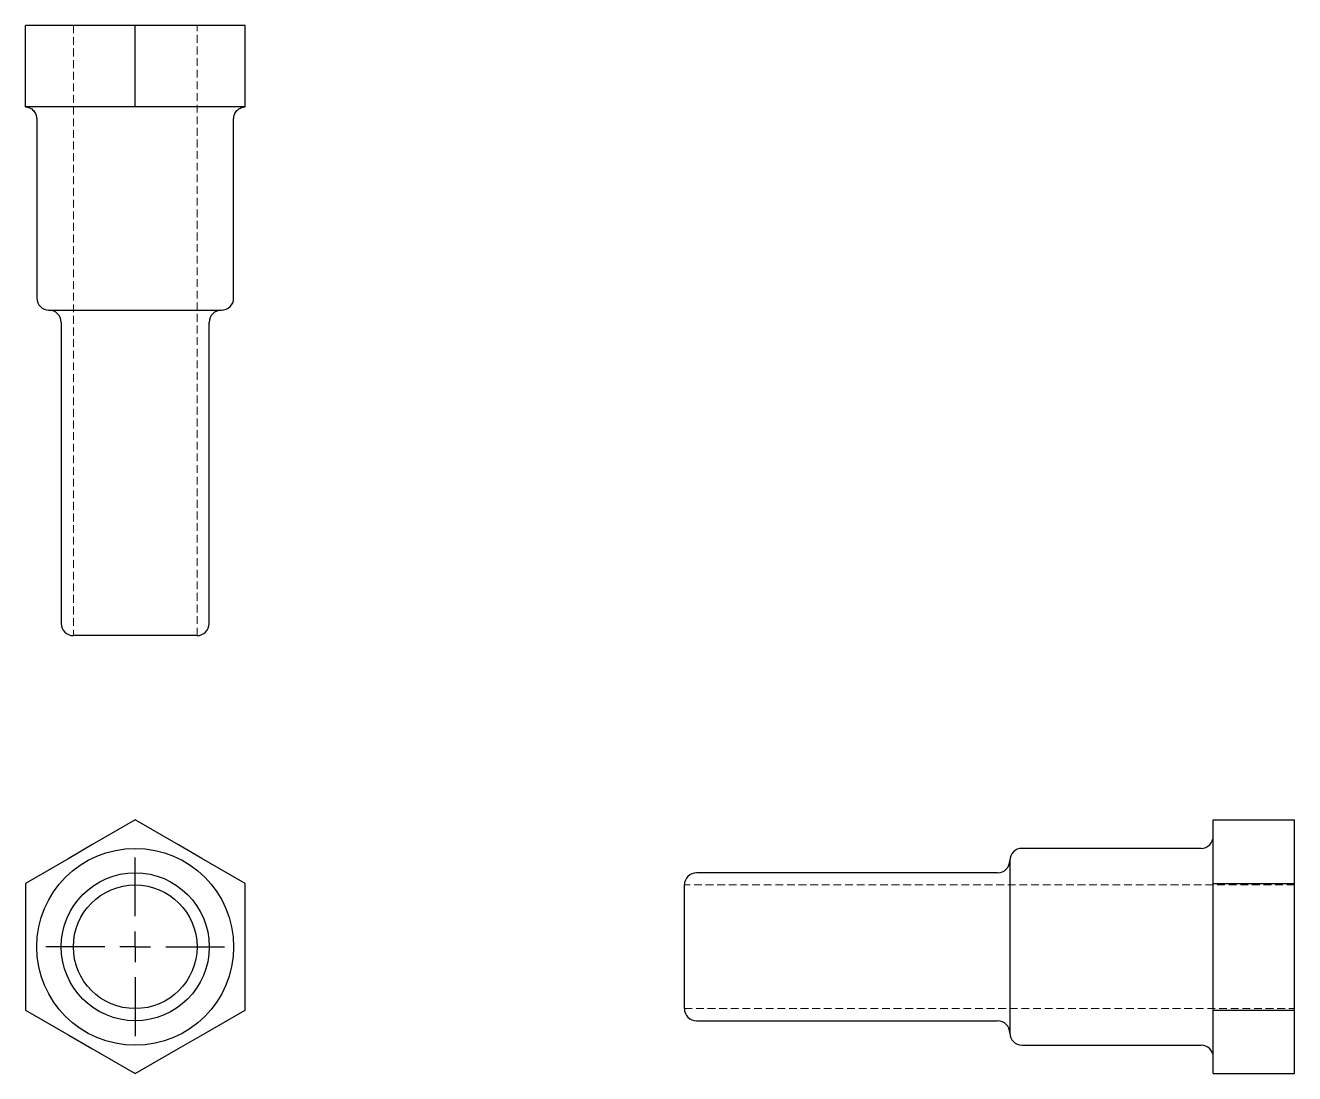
# Model space of a CAD drawing. Header units: millimetres. Extents: x 65 to 273, y 36 to 208.
import ezdxf

# ---------------------------------------------------------------- set-up
doc = ezdxf.new("R2010")
doc.units = ezdxf.units.MM
doc.linetypes.add('HIDDEN', pattern=[1.905, 1.27, -0.635])
doc.layers.add('10', color=7, linetype='Continuous')

# ---------------------------------------------------------------- blocks, each defined once
blk = doc.blocks.new('SW_CENTERMARKSYMBOL_0')
at = {"layer": '10', "color": 0}
for p, q in [((0, 5), (0, 14.63)), ((0, 0), (0, 2.5)), ((-5, 0), (-14.63, 0)), ((0, 0), (-2.5, 0)), ((0, 0), (0, -2.5)), ((0, 0), (2.5, 0)), ((5, 0), (14.63, 0)), ((0, -5), (0, -14.63))]:
    blk.add_line(p, q, dxfattribs=at)

msp = doc.modelspace()

# ---------------------------------------------------------------- linework, layer by layer
at = {"color": 7, "linetype": 'Continuous', "lineweight": 25}
for p, q in [((65, 194.67), (65, 208)), ((83, 208), (65, 208)), ((83, 194.67), (83, 208)), ((101, 208), (83, 208)), ((101, 194.67), (101, 208)), ((72.1, 194.67), (65, 194.67)), ((75.9, 194.67), (72.1, 194.67)), ((83, 194.67), (75.9, 194.67)), ((90.1, 194.67), (83, 194.67)), ((93.9, 194.67), (90.1, 194.67)), ((101, 194.67), (93.9, 194.67)), ((66.87, 192.67), (66.87, 163.33)), ((99.13, 163.33), (99.13, 192.67)), ((68.87, 161.33), (97.13, 161.33)), ((70.87, 159.33), (70.87, 110)), ((95.13, 110), (95.13, 159.33)), ((93.13, 108), (72.87, 108)), ((83, 77.78), (75.9, 73.69)), ((90.1, 73.69), (83, 77.78)), ((259.67, 73.69), (259.67, 77.78)), ((259.67, 77.78), (273, 77.78)), ((273, 67.39), (273, 77.78)), ((75.9, 73.69), (72.1, 71.49)), ((93.9, 71.49), (90.1, 73.69)), ((257.67, 73.13), (228.33, 73.13)), ((259.67, 71.49), (259.67, 73.69)), ((72.1, 71.49), (65, 67.39)), ((101, 67.39), (93.9, 71.49)), ((226.33, 71.13), (226.33, 57)), ((259.67, 67.39), (259.67, 71.49)), ((224.33, 69.13), (175, 69.13)), ((65, 67.39), (65, 59.19)), ((101, 59.19), (101, 67.39)), ((173, 57), (173, 67.13)), ((259.67, 59.19), (259.67, 67.39)), ((259.67, 67.39), (273, 67.39)), ((273, 46.61), (273, 67.39)), ((65, 59.19), (65, 54.81)), ((101, 54.81), (101, 59.19)), ((259.67, 54.81), (259.67, 59.19)), ((173, 46.87), (173, 57)), ((226.33, 57), (226.33, 42.87)), ((65, 54.81), (65, 46.61)), ((101, 46.61), (101, 54.81)), ((259.67, 46.61), (259.67, 54.81)), ((65, 46.61), (72.1, 42.51)), ((93.9, 42.51), (101, 46.61)), ((259.67, 46.61), (273, 46.61)), ((259.67, 42.51), (259.67, 46.61)), ((273, 36.22), (273, 46.61)), ((175, 44.87), (224.33, 44.87)), ((72.1, 42.51), (75.9, 40.31)), ((90.1, 40.31), (93.9, 42.51)), ((259.67, 40.31), (259.67, 42.51)), ((75.9, 40.31), (83, 36.22)), ((83, 36.22), (90.1, 40.31)), ((228.33, 40.87), (257.67, 40.87)), ((259.67, 36.22), (259.67, 40.31)), ((259.67, 36.22), (273, 36.22))]:
    msp.add_line(p, q, dxfattribs=at)
at = {"color": 7, "linetype": 'HIDDEN', "lineweight": 18}
for p, q in [((72.87, 208), (72.87, 108)), ((93.13, 108), (93.13, 208)), ((273, 67.13), (173, 67.13)), ((173, 46.87), (273, 46.87))]:
    msp.add_line(p, q, dxfattribs=at)
at = {"color": 7, "linetype": 'Continuous', "lineweight": 25}
for radius in [16.13, 12.13, 10.13]:
    msp.add_circle((83, 57), radius, dxfattribs=at)
for centre, start, end in [((68.87, 163.33), 180, 270), ((97.13, 163.33), 270, 0), ((68.87, 159.33), 0, 90), ((97.13, 159.33), 90, 180), ((72.87, 110), 180, 270), ((93.13, 110), 270, 0), ((257.67, 75.13), 270, 0), ((228.33, 71.13), 90, 180), ((224.33, 71.13), 270, 0), ((175, 67.13), 90, 180), ((175, 46.87), 180, 270), ((224.33, 42.87), 0, 90), ((228.33, 42.87), 180, 270), ((257.67, 38.87), 0, 90)]:
    msp.add_arc(centre, 2, start, end, dxfattribs=at)
for points, knots in [([(65, 194.67), (65.24, 194.63), (65.74, 194.54), (66.36, 194.07), (66.79, 193.41), (66.84, 192.91), (66.87, 192.67)], [0, 0, 0, 0, 0.240951, 0.5, 0.759049, 1, 1, 1, 1]), ([(99.13, 192.67), (99.16, 192.91), (99.21, 193.41), (99.64, 194.07), (100.26, 194.54), (100.76, 194.63), (101, 194.67)], [0, 0, 0, 0, 0.2409506, 0.5, 0.7590494, 1, 1, 1, 1])]:
    msp.add_open_spline(points, degree=3, knots=knots, dxfattribs=at)

# ---------------------------------------------------------------- block references
at = {"layer": '10'}
msp.add_blockref('SW_CENTERMARKSYMBOL_0', (83, 57), dxfattribs=at)

doc.saveas('drawing.dxf')
